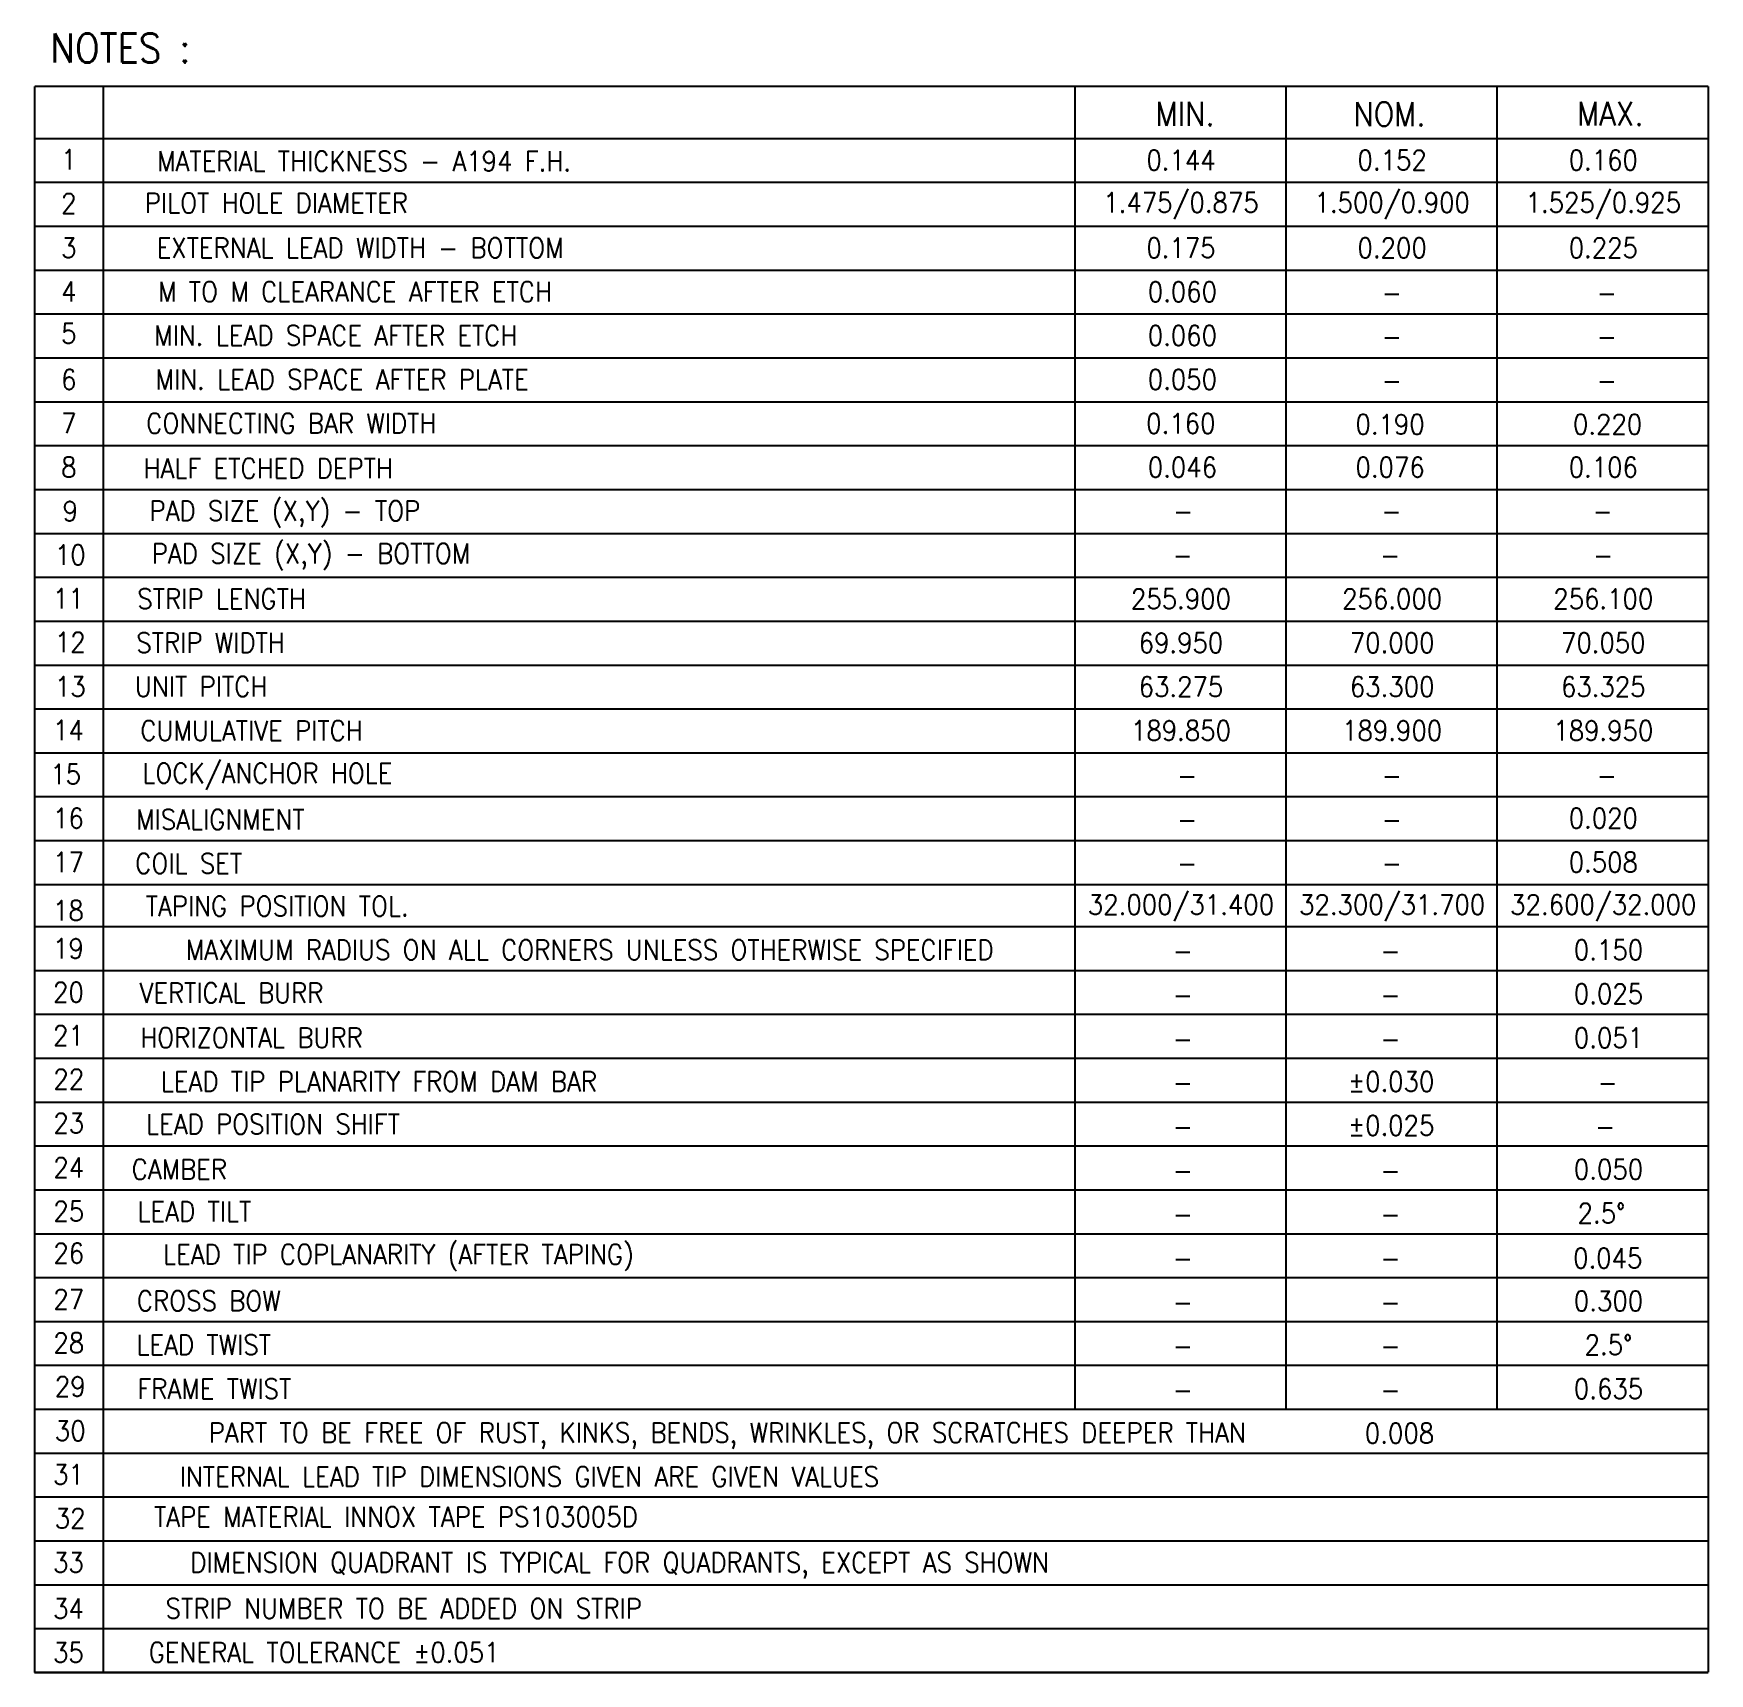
# Model space of a CAD drawing. Header units: millimetres. Extents: x -185.21 to -180.05, y 820.73 to 825.77.
import ezdxf
from ezdxf.enums import TextEntityAlignment as Align

# ---------------------------------------------------------------- set-up
doc = ezdxf.new("R2010")
doc.units = ezdxf.units.MM
doc.layers.add('4', color=7, linetype='Continuous')
doc.styles.add('ROMANS', font='romans.shx', dxfattribs={"bigfont": 'AllInOneBig.shx'})

msp = doc.modelspace()

# ---------------------------------------------------------------- linework, layer by layer
at = {"layer": '4', "color": 7}
msp.add_line((-185.2062, 825.609), (-185.2062, 820.7294), dxfattribs=at)
at = {"layer": '4', "color": 3}
for p, q in [((-184.9943, 820.7294), (-184.9943, 825.609)), ((-185.2062, 825.449), (-180.0567, 825.449)), ((-185.2062, 825.314), (-180.0567, 825.314)), ((-185.2062, 825.179), (-180.0567, 825.179)), ((-185.2062, 825.044), (-180.0567, 825.044)), ((-185.2062, 824.909), (-180.0567, 824.909)), ((-185.2062, 824.774), (-180.0567, 824.774)), ((-185.2062, 824.639), (-180.0567, 824.639)), ((-185.2062, 824.504), (-180.0567, 824.504)), ((-185.2062, 824.369), (-180.0567, 824.369)), ((-185.2062, 824.234), (-180.0567, 824.234)), ((-185.2062, 824.099), (-180.0567, 824.099)), ((-185.2062, 823.964), (-180.0567, 823.964)), ((-185.2062, 823.8289), (-180.0567, 823.8289)), ((-185.2062, 823.6939), (-180.0567, 823.6939)), ((-185.2062, 823.5589), (-180.0567, 823.5589)), ((-185.2062, 823.4239), (-180.0567, 823.4239)), ((-185.2062, 823.2889), (-180.0567, 823.2889)), ((-185.2062, 823.1539), (-180.0567, 823.1539)), ((-185.2062, 823.0244), (-180.0567, 823.0244)), ((-185.2062, 822.8894), (-180.0567, 822.8894)), ((-185.2062, 822.7544), (-180.0567, 822.7544)), ((-185.2062, 822.6194), (-180.0567, 822.6194)), ((-185.2062, 822.4844), (-180.0567, 822.4844)), ((-185.2062, 822.3494), (-180.0567, 822.3494)), ((-185.2062, 822.2144), (-180.0567, 822.2144)), ((-185.2062, 822.0794), (-180.0567, 822.0794)), ((-185.2062, 821.9444), (-180.0567, 821.9444)), ((-185.2062, 821.8094), (-180.0567, 821.8094)), ((-185.2062, 821.6744), (-180.0567, 821.6744)), ((-185.2062, 821.5394), (-180.0567, 821.5394)), ((-185.2062, 821.4044), (-180.0567, 821.4044)), ((-185.2062, 821.2694), (-180.0567, 821.2694)), ((-185.2062, 821.1344), (-180.0567, 821.1344)), ((-185.2062, 820.9994), (-180.0567, 820.9994)), ((-185.2062, 820.8644), (-180.0567, 820.8644)), ((-185.2062, 820.7294), (-180.0567, 820.7294))]:
    msp.add_line(p, q, dxfattribs=at)
at = {"layer": '4', "color": 7, "const_width": 0.00614}
for points in [[(-185.2062, 825.609), (-180.0561, 825.609)], [(-185.2062, 820.7294), (-185.2062, 825.609)], [(-182.0055, 823.1539), (-182.0055, 825.609)], [(-181.3559, 823.1539), (-181.3559, 825.609)], [(-180.7063, 823.1539), (-180.7063, 825.609)], [(-180.0567, 820.7294), (-180.0567, 825.609)], [(-182.0055, 821.5394), (-182.0055, 823.1539)], [(-181.3559, 821.5394), (-181.3559, 823.1539)], [(-180.7063, 821.5394), (-180.7063, 823.1539)], [(-180.0567, 820.7294), (-185.2062, 820.7294)]]:
    msp.add_lwpolyline(points, dxfattribs=at)

# ---------------------------------------------------------------- texts
at = {"layer": '4', "color": 7, "style": 'ROMANS', "width": 0.9}
for s, height, p in [('NOTES :', 0.08943, (-184.942, 825.727)), ('MIN.', 0.07364, (-181.6663, 825.5244)), ('NOM.', 0.07364, (-181.0374, 825.5238)), ('MAX.', 0.07364, (-180.3578, 825.5251))]:
    msp.add_text(s, height=height, dxfattribs=at).set_placement(p, align=Align.MIDDLE)
at = {"layer": '4', "color": 3, "style": 'ROMANS', "width": 0.9}
for s, height, p in [('1', 0.0614, (-185.1007, 825.3839)), ('0.144', 0.06136, (-181.679, 825.3823)), ('0.152', 0.06136, (-181.0293, 825.3823)), ('0.160', 0.06136, (-180.3797, 825.3823)), ('MATERIAL THICKNESS - A194 F.H.', 0.061365, (-184.1927, 825.3791)), ('2', 0.0614, (-185.1007, 825.2489)), ('PILOT HOLE DIAMETER', 0.061365, (-184.4623, 825.2503)), ('1.475/0.875', 0.061365, (-181.679, 825.2473)), ('1.500/0.900', 0.061365, (-181.0293, 825.2473)), ('1.525/0.925', 0.061365, (-180.3797, 825.2473)), ('3', 0.0614, (-185.1007, 825.1124)), ('EXTERNAL LEAD WIDTH - BOTTOM', 0.061365, (-184.2046, 825.1125)), ('0.175', 0.06136, (-181.679, 825.1123)), ('0.200', 0.06136, (-181.0293, 825.1123)), ('0.225', 0.06136, (-180.3797, 825.1123)), ('4', 0.0614, (-185.1007, 824.9779)), ('M TO M CLEARANCE AFTER ETCH', 0.061365, (-184.2204, 824.9775)), ('0.060', 0.06136, (-181.6747, 824.9773)), ('-', 0.0614, (-181.0306, 824.9744)), ('-', 0.0614, (-180.369, 824.9744)), ('5', 0.0614, (-185.1007, 824.849)), ('MIN. LEAD SPACE AFTER ETCH', 0.061365, (-184.2795, 824.8425)), ('0.060', 0.06136, (-181.6747, 824.8423)), ('-', 0.0614, (-181.0306, 824.8394)), ('-', 0.0614, (-180.369, 824.8394)), ('6', 0.0614, (-185.1007, 824.7069)), ('MIN. LEAD SPACE AFTER PLATE', 0.061365, (-184.2598, 824.7075)), ('0.050', 0.06136, (-181.6747, 824.7073)), ('-', 0.0614, (-181.0306, 824.7044)), ('-', 0.0614, (-180.369, 824.7044)), ('7', 0.0614, (-185.1007, 824.5729)), ('CONNECTING BAR WIDTH', 0.061365, (-184.4163, 824.5725)), ('0.160', 0.06136, (-181.6796, 824.5723)), ('0.190', 0.06136, (-181.0358, 824.5694)), ('0.220', 0.06136, (-180.3664, 824.5694)), ('8', 0.0614, (-185.1007, 824.4379)), ('HALF ETCHED DEPTH', 0.061365, (-184.4873, 824.434)), ('0.046', 0.06136, (-181.6747, 824.4373)), ('0.076', 0.06136, (-181.0356, 824.4373)), ('0.106', 0.06136, (-180.3797, 824.4373)), ('9', 0.0614, (-185.0962, 824.3025)), ('PAD SIZE (X,Y) - TOP', 0.061365, (-184.4361, 824.299)), ('-', 0.0614, (-181.6724, 824.3023)), ('-', 0.0614, (-180.3817, 824.3023)), ('10', 0.06136, (-185.0962, 824.1675)), ('PAD SIZE (X,Y) - BOTTOM', 0.061365, (-184.3558, 824.1675)), ('-', 0.0614, (-181.6738, 824.1673)), ('-', 0.0614, (-180.3801, 824.1673)), ('11', 0.06136, (-185.1019, 824.0333)), ('STRIP LENGTH', 0.061365, (-184.6307, 824.0325)), ('255.900', 0.06136, (-181.679, 824.0323)), ('256.000', 0.06136, (-181.0293, 824.0323)), ('256.100', 0.06136, (-180.3797, 824.0323)), ('12', 0.06136, (-185.0962, 823.899)), ('STRIP WIDTH', 0.061365, (-184.6648, 823.8975)), ('69.950', 0.06136, (-181.679, 823.8973)), ('70.000', 0.06136, (-181.0293, 823.8973)), ('70.050', 0.06136, (-180.3797, 823.8973)), ('13', 0.06136, (-185.0962, 823.7625)), ('UNIT PITCH', 0.06136, (-184.6938, 823.7625)), ('63.275', 0.06136, (-181.679, 823.7623)), ('63.300', 0.06136, (-181.0293, 823.7623)), ('63.325', 0.06136, (-180.3797, 823.7623)), ('14', 0.06136, (-185.1019, 823.6283)), ('CUMULATIVE PITCH', 0.061365, (-184.5386, 823.627)), ('189.850', 0.06136, (-181.679, 823.6273)), ('189.900', 0.06136, (-181.0293, 823.6273)), ('189.950', 0.06136, (-180.3797, 823.6273)), ('15', 0.06136, (-185.1105, 823.4931)), ('LOCK/ANCHOR HOLE', 0.061365, (-184.4899, 823.4918)), ('-', 0.0614, (-181.6598, 823.4894)), ('-', 0.0614, (-181.0306, 823.4894)), ('-', 0.0614, (-180.369, 823.4894)), ('16', 0.06136, (-185.1019, 823.3574)), ('MISALIGNMENT', 0.061365, (-184.6346, 823.3532)), ('-', 0.0614, (-181.6598, 823.3544)), ('-', 0.0614, (-181.0306, 823.3544)), ('0.020', 0.06136, (-180.3797, 823.3573)), ('17', 0.06136, (-185.1019, 823.2224)), ('COIL SET', 0.06136, (-184.7319, 823.2184)), ('0.508', 0.06136, (-180.3797, 823.2223)), ('-', 0.0614, (-181.6598, 823.2194)), ('-', 0.0614, (-181.0306, 823.2194)), ('18', 0.06136, (-185.1019, 823.0736)), ('TAPING POSITION TOL.', 0.061365, (-184.4597, 823.0874)), ('32.000/31.400', 0.061365, (-181.679, 823.0873)), ('32.300/31.700', 0.061365, (-181.0293, 823.0873)), ('32.600/32.000', 0.061365, (-180.3797, 823.0873)), ('19', 0.06136, (-185.1019, 822.9571)), ('MAXIMUM RADIUS ON ALL CORNERS UNLESS OTHERWISE SPECIFIED', 0.061365, (-183.4984, 822.9524)), ('-', 0.0614, (-181.6733, 822.9494)), ('-', 0.0614, (-181.0345, 822.9494)), ('0.150', 0.06136, (-180.3637, 822.9523)), ('20', 0.06136, (-185.1019, 822.8221)), ('VERTICAL BURR', 0.061365, (-184.6004, 822.8203)), ('0.025', 0.06136, (-180.3637, 822.8173)), ('-', 0.0614, (-181.6733, 822.8144)), ('-', 0.0614, (-181.0345, 822.8144)), ('21', 0.06136, (-185.1019, 822.6887)), ('HORIZONTAL BURR', 0.061365, (-184.5386, 822.6824)), ('0.051', 0.06136, (-180.3637, 822.6823)), ('-', 0.0614, (-181.6733, 822.6794)), ('-', 0.0614, (-181.0345, 822.6794)), ('22', 0.06136, (-185.1007, 822.5544)), ('LEAD TIP PLANARITY FROM DAM BAR', 0.061365, (-184.1468, 822.5474)), ('%%P0.030', 0.06136, (-181.0321, 822.5473)), ('-', 0.0614, (-181.6733, 822.5444)), ('-', 0.0614, (-180.3661, 822.5444)), ('23', 0.06136, (-185.1007, 822.4194)), ('LEAD POSITION SHIFT', 0.061365, (-184.4727, 822.4165)), ('%%P0.025', 0.06136, (-181.0321, 822.4123)), ('-', 0.0614, (-181.6733, 822.4094)), ('-', 0.0614, (-180.3741, 822.4094)), ('24', 0.06136, (-185.1007, 822.2828)), ('CAMBER', 0.06136, (-184.7608, 822.2774)), ('-', 0.0614, (-181.6733, 822.2744)), ('-', 0.0614, (-181.0345, 822.2744)), ('25', 0.06136, (-185.1007, 822.1484)), ('LEAD TILT', 0.06136, (-184.7143, 822.1478)), ('2.5%%D', 0.06136, (-180.3853, 822.1423)), ('-', 0.0614, (-181.6733, 822.1394)), ('-', 0.0614, (-181.0345, 822.1394)), ('26', 0.06136, (-185.1007, 822.0195)), ('LEAD TIP COPLANARITY (AFTER TAPING)', 0.061365, (-184.0868, 822.0114)), ('0.045', 0.06136, (-180.3661, 822.0044)), ('-', 0.0614, (-181.6733, 822.0044)), ('-', 0.0614, (-181.0345, 822.0044)), ('27', 0.06136, (-185.1007, 821.8774)), ('CROSS BOW', 0.06136, (-184.6701, 821.8724)), ('-', 0.0614, (-181.6733, 821.8694)), ('-', 0.0614, (-181.0345, 821.8694)), ('0.300', 0.06136, (-180.3637, 821.8723)), ('28', 0.06136, (-185.1007, 821.7433)), ('LEAD TWIST', 0.06136, (-184.6858, 821.7374)), ('2.5%%d', 0.06136, (-180.3637, 821.7373)), ('-', 0.0614, (-181.6733, 821.7344)), ('-', 0.0614, (-181.0345, 821.7344)), ('29', 0.06136, (-185.0962, 821.6094)), ('FRAME TWIST', 0.061365, (-184.653, 821.6024)), ('-', 0.0614, (-181.6733, 821.5994)), ('-', 0.0614, (-181.0345, 821.5994)), ('0.635', 0.06136, (-180.3637, 821.6022)), ('30', 0.06136, (-185.0962, 821.473)), ('PART TO BE FREE OF RUST, KINKS, BENDS, WRINKLES, OR SCRATCHES DEEPER THAN', 0.061365, (-183.0751, 821.4579)), ('0.008', 0.06136, (-181.0067, 821.4653)), ('31', 0.06136, (-185.1019, 821.3387)), ('INTERNAL LEAD TIP DIMENSIONS GIVEN ARE GIVEN VALUES', 0.061365, (-183.6838, 821.3318)), ('32', 0.06136, (-185.0965, 821.2036)), ('TAPE MATERIAL INNOX TAPE PS103005D ', 0.061365, (-184.0756, 821.2084)), ('33', 0.06136, (-185.1019, 821.0678)), ('DIMENSION QUADRANT IS TYPICAL FOR QUADRANTS, EXCEPT AS SHOWN', 0.061365, (-183.4064, 821.0582)), ('34', 0.06136, (-185.1019, 820.9259)), ('STRIP NUMBER TO BE ADDED ON STRIP', 0.061365, (-184.0705, 820.9264)), ('35', 0.06136, (-185.1019, 820.7909)), ('GENERAL TOLERANCE %%P0.051', 0.061365, (-184.3153, 820.7914))]:
    msp.add_text(s, height=height, dxfattribs=at).set_placement(p, align=Align.MIDDLE)
at = {"layer": '4', "color": 4, "style": 'ROMANS', "width": 0.9}
for p in [(-181.0314, 824.3023), (-181.0356, 824.1673)]:
    msp.add_text('-', height=0.0614, dxfattribs=at).set_placement(p, align=Align.MIDDLE)
at = {"layer": '4', "color": 1, "style": 'ROMANS', "width": 0.9}
msp.add_text('0.050', height=0.06136, dxfattribs=at).set_placement((-180.3637, 822.2773), align=Align.MIDDLE)

doc.saveas('drawing.dxf')
